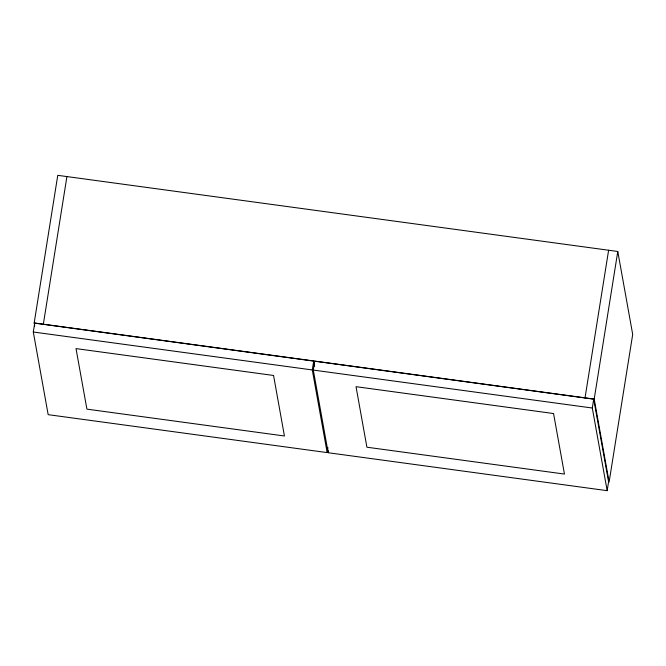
<?xml version="1.0" encoding="UTF-8"?>
<svg xmlns="http://www.w3.org/2000/svg" width="666" height="666" viewBox="0 0 666 666"><rect width="100%" height="100%" fill="white"/><g stroke="black" fill="none" stroke-linecap="round" stroke-linejoin="round"><path stroke-width="1" d="M34.732 326.015L34.182 322.943L57.767 175.333L617.782 251.482L632.7 334.407L609.115 482.017L594.197 399.092L617.782 251.482M327.947 447.669L327.164 452.589L48.168 414.66L33.3 332.009L34.715 323.152L313.703 361.089L314.618 366.192M43.348 324.192L66.925 176.582M327.164 452.589L312.287 369.946L313.703 361.089M313.311 370.08L314.727 361.222L593.714 399.159L608.582 481.809L607.167 490.667L328.18 452.73L313.311 370.08L592.299 408.017L607.167 490.667M328.18 452.73L328.496 450.757M585.031 397.843L608.616 250.233M592.299 408.017L593.714 399.159M34.182 322.943L594.197 399.092M33.3 332.009L312.287 369.946M273.551 375.466L76.016 348.601L86.913 409.14L284.44 435.997L273.551 375.466M553.554 413.536L356.027 386.68L366.916 447.211L564.452 474.067L553.554 413.536"/></g></svg>
